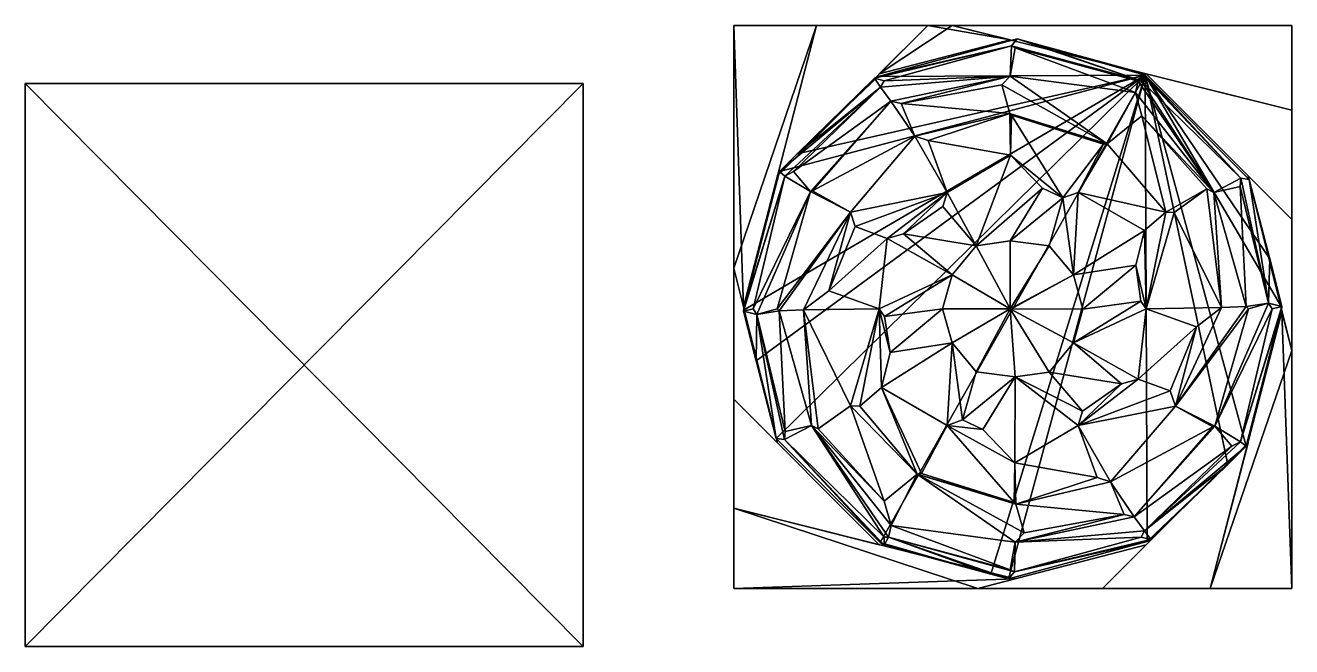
# Model space of a CAD drawing. Extents: x -768 to 1408, y -2048 to 918.
# Drawn here: x -386 to -125, y 790 to 918 of the extents above; entities that cross this region are included whole.
import ezdxf

# ---------------------------------------------------------------- set-up
doc = ezdxf.new("R2010")
doc.units = 0

msp = doc.modelspace()

# ---------------------------------------------------------------- meshes
at = {"layer": 'OBJECT015', "color": 50}
mesh = msp.add_polyface(dxfattribs=at)
corners = [(-386, 790, 1152), (-386, 906, 1152), (-271, 906, 1152), (-271, 790, 1152), (-386, 906, 1150), (-386, 790, 1150), (-271, 790, 1150), (-271, 906, 1150)]
mesh.append_faces([[corners[k] for k in face] for face in [(1, 3, 0), (5, 7, 4), (4, 0, 5), (6, 2, 7), (7, 1, 4), (5, 3, 6)]], dxfattribs={"vtx0": -1})
mesh.append_faces([[corners[k] for k in face] for face in [(1, 2, 3), (5, 6, 7), (4, 1, 0), (6, 3, 2), (7, 2, 1), (5, 0, 3)]], dxfattribs={"vtx2": -1})
at = {"layer": 'OBJECT016', "color": 50}
mesh = msp.add_polyface(dxfattribs=at)
corners = [(-183.013, 859.582703, 1205), (-197, 859.59137, 1203.110229), (-195, 866.589294, 1203.109253), (-190, 872.592834, 1203.108887), (-183.013, 873.586731, 1203.109619), (-208.896866, 858.029663, 1198.221313), (-210, 859.584473, 1197.55896), (-208.344482, 874.109863, 1196.494629), (-204.989975, 875.027954, 1197.814697), (-196.900055, 880.659058, 1198.872314), (-196, 883.571533, 1197.570313), (-182.929153, 891.234314, 1194.859009), (-176.370758, 884.438293, 1198.474609), (-202.673569, 895.161743, 1186.593872), (-199.892944, 894.275208, 1188.713257), (-183.055557, 899.833191, 1188.430054), (-182.73233, 899.523071, 1188.735962), (-205.477295, 901.868713, 1177.478638), (-184.768082, 905.717163, 1180.716919), (-183, 907.55658, 1177.313721), (-207.592026, 902.370483, 1174.970703), (-209.739944, 905.265503, 1166.618652), (-209, 906.583801, 1163.863403), (-182.744263, 913.791504, 1162.302368), (-181.969742, 913.386536, 1163.756836), (-211, 907.108093, 1151.846924), (-210.211166, 907.48291, 1150), (-181.565323, 915.19635, 1150), (-155.203278, 907.712402, 1150), (-226.94664, 891.543945, 1150), (-230.589844, 887.898499, 1150)]
mesh.append_faces([[corners[k] for k in face] for face in [(0, 1, 2), (0, 2, 3), (0, 3, 4)]])
mesh.append_faces([[corners[k] for k in face] for face in [(2, 7, 8), (3, 8, 9), (3, 12, 4), (10, 13, 14), (11, 15, 16), (15, 17, 18), (19, 23, 24), (23, 26, 27)]], dxfattribs={"vtx0": -1})
mesh.append_faces([[corners[k] for k in face] for face in [(2, 5, 6), (2, 6, 7), (3, 10, 11), (3, 11, 12), (10, 8, 7), (11, 14, 15), (15, 13, 17), (19, 17, 20), (19, 20, 21), (19, 21, 22), (19, 22, 23), (23, 25, 26), (28, 26, 29), (28, 29, 30)]], dxfattribs={"vtx0": -1, "vtx2": -1})
mesh.append_faces([[corners[k] for k in face] for face in [(2, 1, 5), (3, 2, 8), (3, 9, 10), (10, 9, 8), (11, 10, 14), (15, 14, 13), (19, 18, 17), (23, 22, 25)]], dxfattribs={"vtx2": -1})
mesh = msp.add_polyface(dxfattribs=at)
corners = [(-183.013, 859.582703, 1205), (-183.013, 873.586731, 1203.109619), (-175, 872.5849, 1203.109619), (-170, 866.579102, 1203.109619), (-182.89534, 859.520569, 1204.989502), (-168.03476, 859.520569, 1203.117065), (-176.370758, 884.438293, 1198.474609), (-172.149551, 882.440735, 1199.057739), (-169, 883.594238, 1197.55127), (-155.304459, 875.726196, 1194.939941), (-157.150589, 868.597778, 1197.790527), (-156.094818, 861.148315, 1198.217041), (-182.929153, 891.234314, 1194.859009), (-182.73233, 899.523071, 1188.735962), (-163.753235, 893.512817, 1189.177368), (-163, 893.588684, 1188.740601), (-150.913589, 879.497986, 1190.512573), (-183.055557, 899.833191, 1188.430054), (-184.768082, 905.717163, 1180.716919), (-183, 907.55658, 1177.313721), (-157.210587, 904.190491, 1171.015259), (-155.868546, 899.363708, 1177.369263), (-181.969742, 913.386536, 1163.756836), (-156.636703, 906.520203, 1165.513428), (-156, 906.534424, 1164.216064), (-182.744263, 913.791504, 1162.302368), (-181.565323, 915.19635, 1150), (-179.603516, 914.683594, 1150), (-156, 908.227234, 1152.059937), (-155.203278, 907.712402, 1150), (-210.211166, 907.48291, 1150)]
mesh.append_faces([[corners[k] for k in face] for face in [(0, 1, 2), (0, 2, 3), (4, 3, 5), (28, 27, 29)]])
mesh.append_faces([[corners[k] for k in face] for face in [(1, 7, 2), (3, 9, 10), (5, 10, 11), (7, 14, 8), (15, 20, 21), (20, 22, 23), (24, 27, 28)]], dxfattribs={"vtx0": -1})
mesh.append_faces([[corners[k] for k in face] for face in [(3, 7, 8), (3, 8, 9), (7, 12, 13), (7, 13, 14), (8, 15, 16), (15, 13, 17), (15, 17, 18), (15, 18, 19), (15, 19, 20), (24, 22, 25), (24, 25, 26), (24, 26, 27), (29, 26, 30)]], dxfattribs={"vtx0": -1, "vtx2": -1})
mesh.append_faces([[corners[k] for k in face] for face in [(1, 6, 7), (3, 2, 7), (5, 3, 10), (7, 6, 12), (8, 14, 15), (15, 14, 13), (20, 19, 22), (24, 23, 22), (29, 27, 26)]], dxfattribs={"vtx2": -1})
mesh = msp.add_polyface(dxfattribs=at)
corners = [(-183.013, 859.582703, 1205), (-182.016068, 845.58313, 1203.110718), (-190.011627, 846.58551, 1203.109985), (-195, 852.592957, 1203.110352), (-197, 859.59137, 1203.110229), (-182.041626, 827.901794, 1194.832153), (-188.663071, 834.75531, 1198.484863), (-192.8517, 836.726563, 1199.057861), (-196, 835.574585, 1197.552124), (-209.572845, 843.36969, 1194.963135), (-207.774612, 850.583191, 1197.822144), (-208.896866, 858.029663, 1198.221313), (-202.170593, 825.558472, 1188.640015), (-213.98764, 839.518616, 1190.476563), (-210, 859.584473, 1197.55896), (-215.951706, 839.598816, 1188.805908), (-225.644989, 859.39032, 1184.116821), (-220.410248, 863.308411, 1189.318237), (-222.56926, 834.88446, 1178.777832), (-224, 835.585144, 1177.261719), (-230.639847, 859.185486, 1177.80542), (-229.417877, 834.320374, 1164.073608), (-235.2276, 858.411194, 1166.842041), (-231.044876, 859.571533, 1177.139526), (-229.508163, 832.658447, 1160.756104), (-231.264343, 832.915771, 1150), (-235.401718, 848.875488, 1150), (-238, 859.114929, 1150.332275), (-236, 859.583801, 1163.855591), (-235.434113, 849, 1150), (-238, 859.299988, 1150), (-155.203278, 907.712402, 1150), (-209.805618, 811.458496, 1150), (-186.97316, 804.934875, 1150)]
mesh.append_faces([[corners[k] for k in face] for face in [(0, 1, 2), (0, 2, 3), (0, 3, 4), (27, 29, 30)]])
mesh.append_faces([[corners[k] for k in face] for face in [(1, 5, 6), (1, 7, 2), (3, 9, 10), (4, 10, 11), (9, 12, 13), (14, 16, 17), (16, 19, 20), (20, 22, 23), (22, 27, 28)]], dxfattribs={"vtx0": -1})
mesh.append_faces([[corners[k] for k in face] for face in [(3, 7, 8), (3, 8, 9), (14, 10, 9), (14, 9, 13), (14, 13, 15), (14, 15, 16), (16, 18, 19), (20, 21, 22), (22, 24, 25), (22, 25, 26), (22, 26, 27), (31, 25, 32), (31, 32, 33)]], dxfattribs={"vtx0": -1, "vtx2": -1})
mesh.append_faces([[corners[k] for k in face] for face in [(1, 6, 7), (3, 2, 7), (4, 3, 10), (14, 11, 10), (16, 15, 18), (20, 19, 21), (22, 21, 24)]], dxfattribs={"vtx2": -1})
mesh = msp.add_polyface(dxfattribs=at)
corners = [(-208.344482, 874.109863, 1196.494629), (-210, 859.584473, 1197.55896), (-220.410248, 863.308411, 1189.318237), (-214.947433, 876.547974, 1191.254883), (-196, 883.571533, 1197.570313), (-215.954285, 879.541138, 1188.824951), (-202.673569, 895.161743, 1186.593872), (-225.644989, 859.39032, 1184.116821), (-230.639847, 859.185486, 1177.80542), (-231.044876, 859.571533, 1177.139526), (-224.142456, 883.748108, 1176.744873), (-223.758591, 883.88208, 1177.184814), (-207.592026, 902.370483, 1174.970703), (-205.477295, 901.868713, 1177.478638), (-235.2276, 858.411194, 1166.842041), (-236, 859.583801, 1163.855591), (-229.437775, 886.939148, 1160.068726), (-227.67984, 887.860718, 1164.057617), (-209.739944, 905.265503, 1166.618652), (-238, 859.114929, 1150.332275), (-238, 859.299988, 1150), (-230.589844, 887.898499, 1150), (-226.94664, 891.543945, 1150), (-211, 907.108093, 1151.846924), (-209, 906.583801, 1163.863403), (-210.211166, 907.48291, 1150), (-155.203278, 907.712402, 1150), (-235.401718, 848.875488, 1150), (-231.264343, 832.915771, 1150)]
mesh.append_faces([[corners[k] for k in face] for face in [(23, 22, 25)]])
mesh.append_faces([[corners[k] for k in face] for face in [(0, 2, 3), (5, 10, 11), (6, 12, 13), (10, 16, 17), (12, 17, 18), (16, 20, 21), (18, 23, 24)]], dxfattribs={"vtx0": -1})
mesh.append_faces([[corners[k] for k in face] for face in [(4, 0, 3), (4, 3, 5), (4, 5, 6), (5, 2, 7), (5, 7, 8), (5, 8, 9), (5, 9, 10), (6, 11, 12), (10, 14, 15), (10, 15, 16), (12, 10, 17), (16, 19, 20), (18, 16, 21), (18, 21, 22), (18, 22, 23), (26, 21, 20), (26, 20, 27), (26, 27, 28)]], dxfattribs={"vtx0": -1, "vtx2": -1})
mesh.append_faces([[corners[k] for k in face] for face in [(0, 1, 2), (5, 3, 2), (6, 5, 11), (10, 9, 14), (12, 11, 10), (16, 15, 19), (18, 17, 16)]], dxfattribs={"vtx2": -1})
mesh = msp.add_polyface(dxfattribs=at)
corners = [(-183.013, 859.582703, 1205), (-168.03476, 859.520569, 1203.117065), (-170, 852.558655, 1203.110107), (-175.010086, 846.569458, 1203.109375), (-182.016068, 845.58313, 1203.110718), (-156.094818, 861.148315, 1198.217041), (-155, 859.582764, 1197.557373), (-156.645157, 845.123047, 1196.496948), (-160.060303, 844.173584, 1197.839722), (-168.092239, 838.521729, 1198.872437), (-169, 835.575256, 1197.553101), (-182.041626, 827.901794, 1194.832153), (-162.34465, 823.987976, 1186.585327), (-165.072159, 824.872314, 1188.678711), (-181.878006, 819.367554, 1188.437988), (-182.226974, 819.698608, 1188.764648), (-159.52652, 817.239746, 1177.42334), (-180.124893, 813.466248, 1180.694946), (-182, 811.512634, 1177.078857), (-157.450394, 816.742798, 1174.959839), (-155.314774, 813.849792, 1166.632446), (-156.022873, 812.590027, 1164), (-182.152359, 805.407104, 1162.319824), (-183, 805.853333, 1163.923096), (-154, 812.056946, 1151.833618), (-154.788651, 811.685303, 1150), (-183.349167, 804, 1150), (-155.203278, 907.712402, 1150), (-186.97316, 804.934875, 1150)]
mesh.append_faces([[corners[k] for k in face] for face in [(0, 1, 2), (0, 2, 3), (0, 3, 4)]])
mesh.append_faces([[corners[k] for k in face] for face in [(2, 7, 8), (3, 8, 9), (10, 12, 13), (11, 14, 15), (14, 16, 17), (18, 22, 23), (22, 25, 26)]], dxfattribs={"vtx0": -1})
mesh.append_faces([[corners[k] for k in face] for face in [(2, 5, 6), (2, 6, 7), (4, 9, 10), (4, 10, 11), (10, 8, 7), (11, 13, 14), (14, 12, 16), (18, 16, 19), (18, 19, 20), (18, 20, 21), (18, 21, 22), (22, 24, 25), (27, 28, 26), (27, 26, 25)]], dxfattribs={"vtx0": -1, "vtx2": -1})
mesh.append_faces([[corners[k] for k in face] for face in [(2, 1, 5), (3, 2, 8), (4, 3, 9), (10, 9, 8), (11, 10, 13), (14, 13, 12), (18, 17, 16), (22, 21, 24)]], dxfattribs={"vtx2": -1})
mesh = msp.add_polyface(dxfattribs=at)
corners = [(-169, 883.594238, 1197.55127), (-150.913589, 879.497986, 1190.512573), (-155.304459, 875.726196, 1194.939941), (-155, 859.582764, 1197.557373), (-156.094818, 861.148315, 1198.217041), (-157.150589, 868.597778, 1197.790527), (-149.206879, 879.434448, 1189.064209), (-139.46817, 859.848206, 1184.232056), (-163, 893.588684, 1188.740601), (-155.868546, 899.363708, 1177.369263), (-142.471298, 884.305847, 1178.832397), (-141.01149, 883.581238, 1177.277954), (-134.379959, 860.06134, 1177.796631), (-157.210587, 904.190491, 1171.015259), (-156.636703, 906.520203, 1165.513428), (-156, 906.534424, 1164.216064), (-135.503296, 886.514526, 1160.80957), (-135.587387, 884.824097, 1164.139404), (-129.782318, 860.770752, 1166.885742), (-133.905609, 859.610596, 1177.018066), (-156, 908.227234, 1152.059937), (-155.203278, 907.712402, 1150), (-133.73941, 886.251343, 1150), (-129.503357, 869.912903, 1150), (-127, 860.044067, 1150.321777), (-129, 859.583801, 1163.865112), (-127, 859.864441, 1150), (-134.410126, 831.27301, 1150)]
mesh.append_faces([[corners[k] for k in face] for face in [(24, 23, 26)]])
mesh.append_faces([[corners[k] for k in face] for face in [(0, 1, 2), (1, 10, 6), (7, 11, 12), (11, 16, 17), (12, 18, 19), (16, 21, 22), (18, 24, 25), (21, 23, 22)]], dxfattribs={"vtx0": -1})
mesh.append_faces([[corners[k] for k in face] for face in [(3, 5, 2), (3, 2, 1), (3, 1, 6), (3, 6, 7), (1, 9, 10), (7, 10, 11), (11, 9, 13), (11, 13, 14), (11, 14, 15), (11, 15, 16), (12, 17, 18), (16, 20, 21), (18, 16, 22), (18, 22, 23), (18, 23, 24), (21, 27, 26), (21, 26, 23)]], dxfattribs={"vtx0": -1, "vtx2": -1})
mesh.append_faces([[corners[k] for k in face] for face in [(3, 4, 5), (1, 8, 9), (7, 6, 10), (11, 10, 9), (12, 11, 17), (16, 15, 20), (18, 17, 16)]], dxfattribs={"vtx2": -1})
mesh = msp.add_polyface(dxfattribs=at)
corners = [(-155, 859.582764, 1197.557373), (-139.46817, 859.848206, 1184.232056), (-144.649414, 855.895386, 1189.367554), (-156.645157, 845.123047, 1196.496948), (-150.026779, 842.710022, 1191.251099), (-169, 835.575256, 1197.553101), (-148.960251, 839.561829, 1188.690674), (-162.34465, 823.987976, 1186.585327), (-134.379959, 860.06134, 1177.796631), (-133.905609, 859.610596, 1177.018066), (-140.859848, 835.414429, 1176.743164), (-141.279709, 835.268677, 1177.225586), (-157.450394, 816.742798, 1174.959839), (-159.52652, 817.239746, 1177.42334), (-129.782318, 860.770752, 1166.885742), (-129, 859.583801, 1163.865112), (-135.566895, 832.227722, 1160.083984), (-137.322983, 831.305115, 1164.064697), (-155.314774, 813.849792, 1166.632446), (-127, 860.044067, 1150.321777), (-127, 859.864441, 1150), (-134.410126, 831.27301, 1150), (-138.186966, 827.496033, 1150), (-154, 812.056946, 1151.833618), (-156.022873, 812.590027, 1164), (-154.788651, 811.685303, 1150), (-155.203278, 907.712402, 1150)]
mesh.append_faces([[corners[k] for k in face] for face in [(23, 22, 25)]])
mesh.append_faces([[corners[k] for k in face] for face in [(0, 1, 2), (3, 2, 4), (6, 10, 11), (7, 12, 13), (10, 16, 17), (12, 17, 18), (16, 20, 21), (18, 23, 24)]], dxfattribs={"vtx0": -1})
mesh.append_faces([[corners[k] for k in face] for face in [(5, 3, 4), (5, 4, 6), (5, 6, 7), (6, 2, 1), (6, 1, 8), (6, 8, 9), (6, 9, 10), (7, 11, 12), (10, 14, 15), (10, 15, 16), (12, 10, 17), (16, 19, 20), (18, 16, 21), (18, 21, 22), (18, 22, 23), (26, 25, 22), (26, 22, 21)]], dxfattribs={"vtx0": -1, "vtx2": -1})
mesh.append_faces([[corners[k] for k in face] for face in [(3, 0, 2), (6, 4, 2), (7, 6, 11), (10, 9, 14), (12, 11, 10), (16, 15, 19), (18, 17, 16)]], dxfattribs={"vtx2": -1})
mesh = msp.add_polyface(dxfattribs=at)
corners = [(-196, 835.574585, 1197.552124), (-192.8517, 836.726563, 1199.057861), (-188.663071, 834.75531, 1198.484863), (-182.041626, 827.901794, 1194.832153), (-182.226974, 819.698608, 1188.764648), (-201.272919, 825.650452, 1189.157837), (-209.572845, 843.36969, 1194.963135), (-202.170593, 825.558472, 1188.640015), (-181.878006, 819.367554, 1188.437988), (-180.124893, 813.466248, 1180.694946), (-182, 811.512634, 1177.078857), (-207.533157, 814.929626, 1171.039795), (-208.979492, 819.967346, 1177.671143), (-215.951706, 839.598816, 1188.805908), (-213.98764, 839.518616, 1190.476563), (-222.56926, 834.88446, 1178.777832), (-183, 805.853333, 1163.923096), (-208.088135, 812.575256, 1165.489868), (-224, 835.585144, 1177.261719), (-209, 812.551086, 1163.624756), (-229.508163, 832.658447, 1160.756104), (-229.417877, 834.320374, 1164.073608), (-182.152359, 805.407104, 1162.319824), (-183.349167, 804, 1150), (-186.97316, 804.934875, 1150), (-209, 810.935364, 1152.08313), (-209.805618, 811.458496, 1150), (-231.264343, 832.915771, 1150)]
mesh.append_faces([[corners[k] for k in face] for face in [(25, 24, 26)]])
mesh.append_faces([[corners[k] for k in face] for face in [(0, 4, 5), (7, 11, 12), (13, 12, 15), (11, 16, 17), (18, 20, 21), (17, 25, 19), (20, 26, 27)]], dxfattribs={"vtx0": -1})
mesh.append_faces([[corners[k] for k in face] for face in [(0, 2, 3), (0, 3, 4), (6, 5, 7), (7, 4, 8), (7, 8, 9), (7, 9, 10), (7, 10, 11), (13, 7, 12), (18, 12, 11), (18, 11, 17), (18, 17, 19), (18, 19, 20), (17, 22, 23), (17, 23, 24), (17, 24, 25), (20, 25, 26)]], dxfattribs={"vtx0": -1, "vtx2": -1})
mesh.append_faces([[corners[k] for k in face] for face in [(0, 1, 2), (6, 0, 5), (7, 5, 4), (13, 14, 7), (11, 10, 16), (18, 15, 12), (17, 16, 22), (20, 19, 25)]], dxfattribs={"vtx2": -1})
at = {"layer": 'OBJECT606', "color": 50}
mesh = msp.add_polyface(dxfattribs=at)
corners = [(-155, 908, 1152), (-125, 900.5, 1152), (-125, 878, 1152), (-125, 878, 1150), (-125, 900.5, 1150), (-155, 908, 1150)]
mesh.append_faces([[corners[k] for k in face] for face in [(1, 2, 0), (4, 5, 3)]])
mesh.append_faces([[corners[k] for k in face] for face in [(3, 1, 4), (4, 0, 5), (5, 2, 3)]], dxfattribs={"vtx0": -1})
mesh.append_faces([[corners[k] for k in face] for face in [(3, 2, 1), (4, 1, 0), (5, 0, 2)]], dxfattribs={"vtx2": -1})
at = {"layer": 'OBJECT607', "color": 50}
mesh = msp.add_polyface(dxfattribs=at)
corners = [(-134, 887, 1152), (-125, 878, 1152), (-125, 851, 1152), (-125, 851, 1150), (-125, 878, 1150), (-134, 887, 1150)]
mesh.append_faces([[corners[k] for k in face] for face in [(1, 2, 0), (4, 5, 3)]])
mesh.append_faces([[corners[k] for k in face] for face in [(3, 1, 4), (4, 0, 5), (5, 2, 3)]], dxfattribs={"vtx0": -1})
mesh.append_faces([[corners[k] for k in face] for face in [(3, 2, 1), (4, 1, 0), (5, 0, 2)]], dxfattribs={"vtx2": -1})
at = {"layer": 'OBJECT608', "color": 50}
mesh = msp.add_polyface(dxfattribs=at)
corners = [(-127, 859, 1152), (-125, 851, 1152), (-125, 802, 1152), (-141.778, 802, 1152), (-141.778, 802, 1150), (-125, 802, 1150), (-125, 851, 1150), (-127, 859, 1150)]
mesh.append_faces([[corners[k] for k in face] for face in [(1, 3, 0), (5, 7, 4), (5, 1, 6), (4, 2, 5), (6, 0, 7), (7, 3, 4)]], dxfattribs={"vtx0": -1})
mesh.append_faces([[corners[k] for k in face] for face in [(1, 2, 3), (5, 6, 7), (5, 2, 1), (4, 3, 2), (6, 1, 0), (7, 0, 3)]], dxfattribs={"vtx2": -1})
at = {"layer": 'OBJECT609', "color": 50}
mesh = msp.add_polyface(dxfattribs=at)
corners = [(-141.779831, 802, 1152), (-164, 802, 1152), (-134, 832, 1152), (-164, 802, 1150), (-141.779831, 802, 1150), (-134, 832, 1150)]
mesh.append_faces([[corners[k] for k in face] for face in [(1, 2, 0), (4, 5, 3)]])
mesh.append_faces([[corners[k] for k in face] for face in [(3, 0, 4), (4, 2, 5), (5, 1, 3)]], dxfattribs={"vtx0": -1})
mesh.append_faces([[corners[k] for k in face] for face in [(3, 1, 0), (4, 0, 2), (5, 2, 1)]], dxfattribs={"vtx2": -1})
at = {"layer": 'OBJECT610', "color": 50}
mesh = msp.add_polyface(dxfattribs=at)
corners = [(-164, 802, 1152), (-189.716904, 802, 1152), (-155, 811, 1152), (-189.716904, 802, 1150), (-164, 802, 1150), (-155, 811, 1150)]
mesh.append_faces([[corners[k] for k in face] for face in [(1, 2, 0), (4, 5, 3)]])
mesh.append_faces([[corners[k] for k in face] for face in [(3, 0, 4), (4, 2, 5), (5, 1, 3)]], dxfattribs={"vtx0": -1})
mesh.append_faces([[corners[k] for k in face] for face in [(3, 1, 0), (4, 0, 2), (5, 2, 1)]], dxfattribs={"vtx2": -1})
at = {"layer": 'OBJECT611', "color": 50}
mesh = msp.add_polyface(dxfattribs=at)
corners = [(-210, 811, 1152), (-240, 818.498901, 1152), (-240, 841, 1152), (-240, 841, 1150), (-240, 818.498901, 1150), (-210, 811, 1150)]
mesh.append_faces([[corners[k] for k in face] for face in [(1, 2, 0), (4, 5, 3)]])
mesh.append_faces([[corners[k] for k in face] for face in [(3, 1, 4), (4, 0, 5), (5, 2, 3)]], dxfattribs={"vtx0": -1})
mesh.append_faces([[corners[k] for k in face] for face in [(3, 2, 1), (4, 1, 0), (5, 0, 2)]], dxfattribs={"vtx2": -1})
at = {"layer": 'OBJECT612', "color": 50}
mesh = msp.add_polyface(dxfattribs=at)
corners = [(-231, 832, 1152), (-240, 841, 1152), (-240, 868, 1152), (-240, 868, 1150), (-240, 841, 1150), (-231, 832, 1150)]
mesh.append_faces([[corners[k] for k in face] for face in [(1, 2, 0), (4, 5, 3)]])
mesh.append_faces([[corners[k] for k in face] for face in [(3, 1, 4), (4, 0, 5), (5, 2, 3)]], dxfattribs={"vtx0": -1})
mesh.append_faces([[corners[k] for k in face] for face in [(3, 2, 1), (4, 1, 0), (5, 0, 2)]], dxfattribs={"vtx2": -1})
at = {"layer": 'OBJECT613', "color": 50}
mesh = msp.add_polyface(dxfattribs=at)
corners = [(-238, 860, 1152), (-240, 868, 1152), (-240, 918, 1152), (-222.962997, 918, 1152), (-222.962997, 918, 1150), (-240, 918, 1150), (-240, 868, 1150), (-238, 860, 1150)]
mesh.append_faces([[corners[k] for k in face] for face in [(1, 3, 0), (5, 7, 4), (5, 1, 6), (4, 2, 5), (6, 0, 7), (7, 3, 4)]], dxfattribs={"vtx0": -1})
mesh.append_faces([[corners[k] for k in face] for face in [(1, 2, 3), (5, 6, 7), (5, 2, 1), (4, 3, 2), (6, 1, 0), (7, 0, 3)]], dxfattribs={"vtx2": -1})
at = {"layer": 'OBJECT614', "color": 50}
mesh = msp.add_polyface(dxfattribs=at)
corners = [(-210, 908, 1152), (-200, 918, 1152), (-195, 918, 1152), (-183, 915, 1152), (-183, 915, 1150), (-195, 918, 1150), (-200, 918, 1150), (-210, 908, 1150)]
mesh.append_faces([[corners[k] for k in face] for face in [(1, 3, 0), (5, 7, 4), (5, 1, 6), (4, 2, 5), (6, 0, 7), (7, 3, 4)]], dxfattribs={"vtx0": -1})
mesh.append_faces([[corners[k] for k in face] for face in [(1, 2, 3), (5, 6, 7), (5, 2, 1), (4, 3, 2), (6, 1, 0), (7, 0, 3)]], dxfattribs={"vtx2": -1})
at = {"layer": 'OBJECT615', "color": 50}
mesh = msp.add_polyface(dxfattribs=at)
corners = [(-231, 887, 1152), (-222.961578, 918, 1152), (-200, 918, 1152), (-200, 918, 1150), (-222.961578, 918, 1150), (-231, 887, 1150)]
mesh.append_faces([[corners[k] for k in face] for face in [(1, 2, 0), (4, 5, 3)]])
mesh.append_faces([[corners[k] for k in face] for face in [(3, 1, 4), (4, 0, 5), (5, 2, 3)]], dxfattribs={"vtx0": -1})
mesh.append_faces([[corners[k] for k in face] for face in [(3, 2, 1), (4, 1, 0), (5, 0, 2)]], dxfattribs={"vtx2": -1})
at = {"layer": 'OBJECT616', "color": 50}
mesh = msp.add_polyface(dxfattribs=at)
corners = [(-182, 804, 1152), (-189.716934, 802, 1152), (-240, 802, 1152), (-240, 818.5, 1152), (-240, 818.5, 1150), (-240, 802, 1150), (-189.716934, 802, 1150), (-182, 804, 1150)]
mesh.append_faces([[corners[k] for k in face] for face in [(1, 3, 0), (5, 7, 4), (4, 2, 5), (5, 1, 6), (6, 0, 7), (7, 3, 4)]], dxfattribs={"vtx0": -1})
mesh.append_faces([[corners[k] for k in face] for face in [(1, 2, 3), (5, 6, 7), (4, 3, 2), (5, 2, 1), (6, 1, 0), (7, 0, 3)]], dxfattribs={"vtx2": -1})
at = {"layer": 'OBJECT617', "color": 50}
mesh = msp.add_polyface(dxfattribs=at)
corners = [(-195, 918, 1152), (-125, 918, 1152), (-125, 900.5, 1152), (-125, 900.5, 1150), (-125, 918, 1150), (-195, 918, 1150)]
mesh.append_faces([[corners[k] for k in face] for face in [(1, 2, 0), (4, 5, 3)]])
mesh.append_faces([[corners[k] for k in face] for face in [(3, 1, 4), (4, 0, 5), (5, 2, 3)]], dxfattribs={"vtx0": -1})
mesh.append_faces([[corners[k] for k in face] for face in [(3, 2, 1), (4, 1, 0), (5, 0, 2)]], dxfattribs={"vtx2": -1})

doc.saveas('drawing.dxf')
